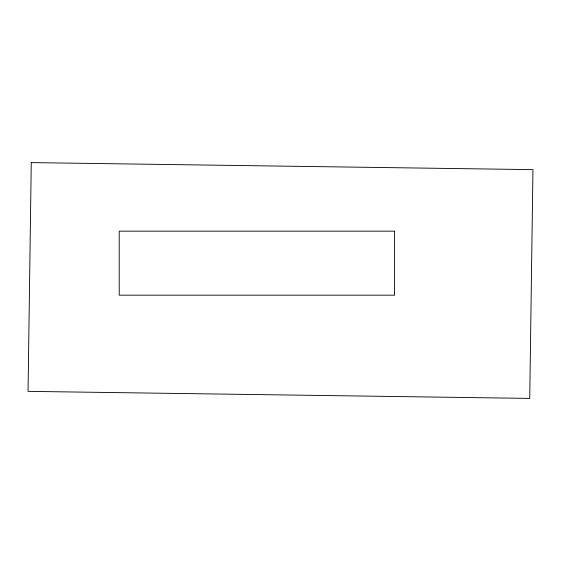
<?xml version="1.0" encoding="UTF-8"?>
<svg xmlns="http://www.w3.org/2000/svg" width="561" height="561" viewBox="0 0 561 561"><rect width="100%" height="100%" fill="white"/><g stroke="black" fill="none" stroke-linecap="round" stroke-linejoin="round"><path stroke-width="0.84" d="M31.262 162.599L28.05 391.361L529.738 398.401L532.95 169.639L31.262 162.599M394.586 231.16L119.205 231.16L119.205 295.17L394.586 295.17L394.586 231.16"/></g></svg>
